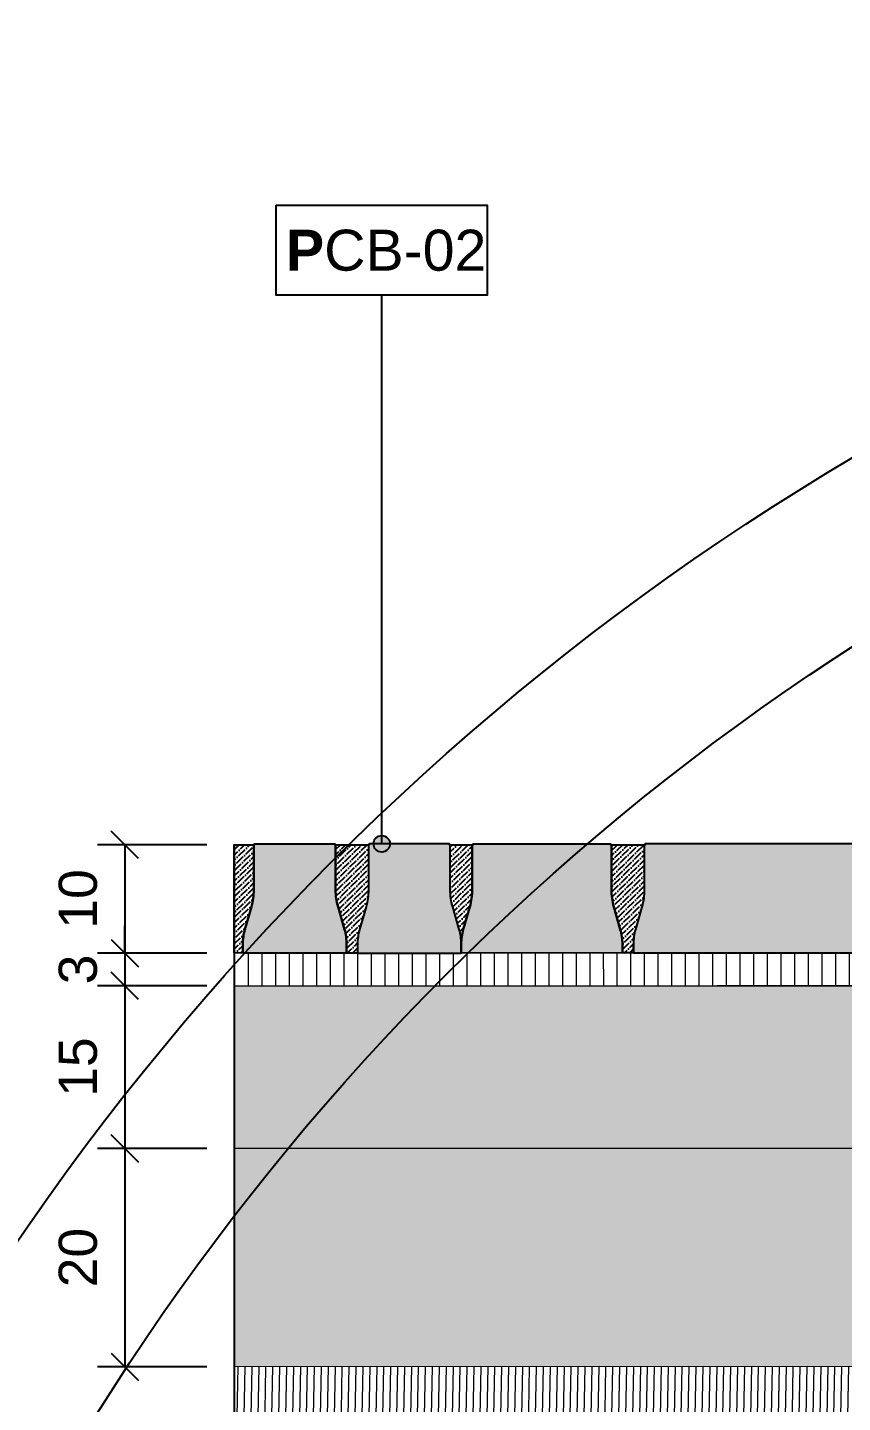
# Model space of a CAD drawing. Header units: metres. Extents: x -325 to 301, y -147 to 149.
# Drawn here: x 62.657 to 63.403, y 30.436 to 31.695 of the extents above; entities that cross this region are included whole.
import ezdxf

# ---------------------------------------------------------------- set-up
doc = ezdxf.new("R2010")
doc.units = ezdxf.units.M
doc.layers.get('Defpoints').update_dxf_attribs({"lineweight": 13})
doc.layers.add('-aux', color=50, linetype='Continuous', plot=False)
doc.layers.add('-AUX-QAD', color=5, linetype='Continuous', plot=False)
doc.layers.add('0-TX-1_25', color=7, linetype='Continuous', true_color=0x3f4f7f)
doc.layers.add('EIT_3 TR sorra', color=7, linetype='Continuous', true_color=0xd8ceb0)
for name, color, linetype, lineweight, true_color in [('03-TR-Paviment_05_Open Joint Precast Pavements', 7, 'Continuous', 5, 0xb3b3b3), ('3-TR sorra granitica', 7, 'Continuous', 0, 0xf2dac9), ('3-TR tot_u', 7, 'Continuous', 5, 0x787878)]:
    doc.layers.add(name, color=color, linetype=linetype, lineweight=lineweight, true_color=true_color)
for name, color, linetype, lineweight in [('1-CM', 7, 'Continuous', 0), ('3-TR Seleccionat', 44, 'Continuous', 0), ('3-TR Tot-u', 37, 'Continuous', 0)]:
    doc.layers.add(name, color=color, linetype=linetype, lineweight=lineweight)
for name, color, linetype in [('1-L- kodolé', 7, 'Continuous'), ('1-SECCIÓ', 1, 'Continuous'), ('A-KEYPLAN_HATCH', 7, 'Continuous'), ('A_TEXT_2', 7, 'Continuous')]:
    doc.layers.add(name, color=color, linetype=linetype)
doc.styles.get("Standard").update_dxf_attribs({"font": 'arial.ttf'})
doc.dimstyles.new('ISO-25', dxfattribs={"dimtxt": 0.1, "dimasz": 0.1, "dimexe": 0.1, "dimexo": 0.1, "dimgap": 0.1, "dimtad": 1, "dimdec": 0, "dimlfac": 100, "dimzin": 9, "dimtxsty": 'Standard', "dimblk": 'OBLIQUE', "dimcen": 0.1, "dimadec": 0, "dimazin": 0, "dimtfac": 1, "dimtdec": 0, "dimtmove": 0, "dimatfit": 3, "dimldrblk": 'OBLIQUE', "dimfxl": 1, "dimarcsym": 0})
pattern_1 = [(44.44704254352422, (34.28865995304893, -39.37625984619075), (0.001874050511207277, 0.006619192748027979), [0.008532812500000068, -0.001706562500000014, 0, -0.001706562500000014])]

# ---------------------------------------------------------------- blocks, each defined once
blk = doc.blocks.new('hatch keyplan 2')
at = {"layer": 'A-KEYPLAN_HATCH'}
blk.add_lwpolyline([(0, 0.005476596624248486), (0.012874798693294, 0.005476596623793739), (0.012874798693294, -2.273736754432321e-13), (0, 0)], close=True, dxfattribs=at)
blk = doc.blocks.new('hatch keyplan')
at = {"layer": 'A-KEYPLAN_HATCH'}
blk.add_blockref('hatch keyplan 2', (1.430579833341536, 0.8521467901477053), dxfattribs=at)
blk = doc.blocks.new('PCB03')
at = {"layer": 'A-KEYPLAN_HATCH'}
blk.add_blockref('hatch keyplan', (-1.42957983326266, -0.8521467901535917), dxfattribs=at)
at = {"layer": 'A_TEXT_2', "insert": (0.0002022692309803231, 0.0039881901570753), "char_height": 0.0025, "attachment_point": 1}
blk.add_mtext_dynamic_manual_height_columns('\\pi0.00139;{\\fArial|b1|i0|c0|p34;P}CB-02', width=0.01456192034901793, gutter_width=0.015, heights=[0], dxfattribs=at)
blk = doc.blocks.new('_Oblique')
at = {"color": 0, "lineweight": -2}
blk.add_line((-0.499999999995058, -0.4999999998130015), (0.500000000028669, 0.500000000163238), dxfattribs=at)
blk = doc.blocks.new('*D1390')
at = {"layer": '0-TX-1_25', "color": 0, "lineweight": -2, "transparency": 16777216}
for p, q in [((62.8214293809982, 30.94698427736596), (62.7214876656674, 30.94698427736596)), ((62.7464876656674, 30.94698427736596), (62.7464876656674, 30.84782835075288)), ((62.82143271580102, 30.84782835075288), (62.7214876656674, 30.84782835075288))]:
    blk.add_line(p, q, dxfattribs=at)
at = {"layer": 'Defpoints', "color": 0, "transparency": 16777216}
for p in [(62.8464293809982, 30.94698427736596), (62.7464876656674, 30.84782835075288), (62.84643271580102, 30.84782835075288)]:
    blk.add_point(p, dxfattribs=at)
at = {"layer": '0-TX-1_25', "color": 0, "lineweight": -2, "transparency": 16777216, "xscale": 0.025, "yscale": 0.025, "zscale": 0.025}
for p, rotation in [((62.7464876656674, 30.94698427736596), 90), ((62.7464876656674, 30.84782835075288), 270)]:
    blk.add_blockref('_Oblique', p, dxfattribs=dict(at, rotation=rotation))
at = {"layer": '0-TX-1_25', "color": 0, "transparency": 16777216, "insert": (62.70361761109714, 30.8974063140594), "char_height": 0.035, "attachment_point": 5, "rotation": 90}
blk.add_mtext('10', dxfattribs=at)
blk = doc.blocks.new('*D1391')
at = {"layer": '0-TX-1_25', "color": 0, "lineweight": -2, "transparency": 16777216}
for p, q in [((62.74648766566667, 30.84782835075288), (62.74648766566667, 30.87282835075288)), ((62.82143271580102, 30.84782835075288), (62.72148766566667, 30.84782835075288)), ((62.74648766566667, 30.84782835075288), (62.74648766566667, 30.81785534357419)), ((62.8214293809982, 30.81785534357419), (62.72148766566667, 30.81785534357419)), ((62.74648766566667, 30.81785534357419), (62.74648766566667, 30.7928553435742))]:
    blk.add_line(p, q, dxfattribs=at)
at = {"layer": 'Defpoints', "color": 0, "transparency": 16777216}
for p in [(62.84643271580102, 30.84782835075288), (62.74648766566667, 30.81785534357419), (62.8464293809982, 30.81785534357419)]:
    blk.add_point(p, dxfattribs=at)
at = {"layer": '0-TX-1_25', "color": 0, "lineweight": -2, "transparency": 16777216, "xscale": 0.025, "yscale": 0.025, "zscale": 0.025}
for p, rotation in [((62.74648766566667, 30.84782835075288), 270), ((62.74648766566667, 30.81785534357419), 90)]:
    blk.add_blockref('_Oblique', p, dxfattribs=dict(at, rotation=rotation))
at = {"layer": '0-TX-1_25', "color": 0, "transparency": 16777216, "insert": (62.7036056738522, 30.83284184716351), "char_height": 0.035, "attachment_point": 5, "rotation": 90}
blk.add_mtext('3', dxfattribs=at)
blk = doc.blocks.new('*D1392')
at = {"layer": '0-TX-1_25', "color": 0, "lineweight": -2, "transparency": 16777216}
for p, q in [((62.8214293809982, 30.81785534357419), (62.72148766566746, 30.81785534357419)), ((62.74648766566746, 30.81785534357419), (62.74648766566746, 30.66906535385114)), ((62.82142938099821, 30.66906535385114), (62.72148766566746, 30.66906535385114))]:
    blk.add_line(p, q, dxfattribs=at)
at = {"layer": 'Defpoints', "color": 0, "transparency": 16777216}
for p in [(62.8464293809982, 30.81785534357419), (62.74648766566746, 30.66906535385114), (62.84642938099821, 30.66906535385114)]:
    blk.add_point(p, dxfattribs=at)
at = {"layer": '0-TX-1_25', "color": 0, "lineweight": -2, "transparency": 16777216, "xscale": 0.025, "yscale": 0.025, "zscale": 0.025}
for p, rotation in [((62.74648766566746, 30.81785534357419), 90), ((62.74648766566746, 30.66906535385114), 270)]:
    blk.add_blockref('_Oblique', p, dxfattribs=dict(at, rotation=rotation))
at = {"layer": '0-TX-1_25', "color": 0, "transparency": 16777216, "insert": (62.70361761109719, 30.74346034871264), "char_height": 0.035, "attachment_point": 5, "rotation": 90}
blk.add_mtext('15', dxfattribs=at)
blk = doc.blocks.new('*D1393')
at = {"layer": '0-TX-1_25', "color": 0, "lineweight": -2, "transparency": 16777216}
for p, q in [((62.8214293809982, 30.66906535385114), (62.72148766566806, 30.66906535385114)), ((62.74648766566806, 30.66906535385114), (62.74648766566806, 30.46906541213757)), ((62.82155803042048, 30.46906541213757), (62.72148766566806, 30.46906541213757))]:
    blk.add_line(p, q, dxfattribs=at)
at = {"layer": 'Defpoints', "color": 0, "transparency": 16777216}
for p in [(62.8464293809982, 30.66906535385114), (62.74648766566806, 30.46906541213757), (62.84655803042048, 30.46906541213757)]:
    blk.add_point(p, dxfattribs=at)
at = {"layer": '0-TX-1_25', "color": 0, "lineweight": -2, "transparency": 16777216, "xscale": 0.025, "yscale": 0.025, "zscale": 0.025}
for p, rotation in [((62.74648766566806, 30.66906535385114), 90), ((62.74648766566806, 30.46906541213757), 270)]:
    blk.add_blockref('_Oblique', p, dxfattribs=dict(at, rotation=rotation))
at = {"layer": '0-TX-1_25', "color": 0, "transparency": 16777216, "insert": (62.70361761109779, 30.56906538299433), "char_height": 0.035, "attachment_point": 5, "rotation": 90}
blk.add_mtext('20', dxfattribs=at)
blk = doc.blocks.new('POINT')
at = {"layer": '0-TX-1_25'}
h = blk.add_hatch(dxfattribs=at)
h.set_pattern_fill('ANGLE', color=256)
h.set_pattern_definition([(0, (-83.74681484067048, -12.72584030761209), (0, 6.985), [5.08, -1.905]), (90, (-83.74681484067048, -12.72584030761209), (-6.985, 4.277078946022131e-16), [5.08, -1.905])])
edge = h.paths.add_edge_path()
edge.add_arc((0, 0), 0.0075, 0, 360)
h = blk.add_hatch(color=256, dxfattribs=at)
h.dxf.hatch_style = 1
edge = h.paths.add_edge_path()
edge.add_arc((0, 0), 0.0075, 0, 360)
blk.add_circle((0, 0), 0.0075, dxfattribs=at)
blk = doc.blocks.new('*D1716')
at = {"layer": '0-TX-1_25', "color": 0, "lineweight": -2, "transparency": 16777216}
for p, q in [((22.79435890317222, 30.84073367747433), (22.66935890317222, 30.84073367747433)), ((22.69435890317223, 30.84073367747433), (22.69435890317223, 30.72659722064531)), ((22.70589523368086, 30.72659722064531), (22.66935890317223, 30.72659722064531))]:
    blk.add_line(p, q, dxfattribs=at)
at = {"layer": 'Defpoints', "color": 0, "transparency": 16777216}
for p in [(141.1863585769123, 30.84073367747435), (22.69435890317223, 30.72659722064531), (22.73089523368086, 30.72659722064531)]:
    blk.add_point(p, dxfattribs=at)
at = {"layer": '0-TX-1_25', "color": 0, "lineweight": -2, "transparency": 16777216, "xscale": 0.025, "yscale": 0.025, "zscale": 0.025}
for p, rotation in [((22.69435890317223, 30.84073367747433), 90), ((22.69435890317223, 30.72659722064531), 270)]:
    blk.add_blockref('_Oblique', p, dxfattribs=dict(at, rotation=rotation))
at = {"layer": '0-TX-1_25', "color": 0, "transparency": 16777216, "insert": (22.65178727970703, 30.7836654490598), "char_height": 0.035, "attachment_point": 5, "rotation": 90}
blk.add_mtext('11', dxfattribs=at)

msp = doc.modelspace()

# ---------------------------------------------------------------- hatches: boundary and pattern name
at = {"layer": '03-TR-Paviment_05_Open Joint Precast Pavements'}
h = msp.add_hatch(color=256, dxfattribs=at)
h.dxf.hatch_style = 1
edge = h.paths.add_edge_path()
edge.add_line((62.85441876854588, 30.84783037136211), (62.85441669440604, 30.85602615271429))
edge.add_arc((62.90283424903808, 30.85603840454351), 0.04841755618217186, 164.0154792946056, 180.0144984209942, ccw=False)
edge.add_line((62.85628870303479, 30.86937151722996), (62.8622300961902, 30.89011275580737))
edge.add_arc((62.80729493779143, 30.90584910137948), 0.05714459029745408, 344.015476408455, 360.0144955347375)
edge.add_line((62.86443952626007, 30.90586355866398), (62.86442912085593, 30.94698883161092))
edge.add_line((62.86442912085593, 30.94698883161092), (62.86522632690045, 30.94698903424914))
edge.add_line((62.86522632690045, 30.94698903424914), (62.86522611240316, 30.94783311096339))
edge.add_line((62.86522611240316, 30.94783311096339), (62.93852390543115, 30.94785165563931))
edge.add_line((62.93852390543115, 30.94785165563931), (62.93852411713485, 30.94700757752739))
edge.add_line((62.93852411713485, 30.94700757752739), (62.93932132271301, 30.94700778295945))
edge.add_line((62.93932132271301, 30.94700778295945), (62.9393317276522, 30.90588250721842))
edge.add_arc((62.99647631446343, 30.9058969673014), 0.05714458864074345, 180.0144983410416, 196.0135174673236)
edge.add_line((62.94154912788871, 30.89013282489195), (62.94750101560091, 30.86939459226033))
edge.add_arc((62.90096222210565, 30.85603793094227), 0.04841755571648709, 0.014491300308407062, 16.013510426696598, ccw=False)
edge.add_line((62.94937977627353, 30.85605017675407), (62.9493818499469, 30.8478543986614))
edge.add_line((62.9493818499469, 30.8478543986614), (62.85441876854588, 30.84783037136211))
h = msp.add_hatch(color=256, dxfattribs=at)
h.dxf.hatch_style = 1
edge = h.paths.add_edge_path()
edge.add_line((63.0543449322013, 30.84788095613357), (63.05434285852746, 30.85607673608887))
edge.add_arc((63.00592530034857, 30.85606448577132), 0.04841755972864095, 0.01449663106756767, 16.01351575745613)
edge.add_line((63.0524640964576, 30.86942115252613), (63.0465122096777, 30.89015938143267))
edge.add_arc((63.10143939979913, 30.90592352265207), 0.05714459172153227, 180.0144962131547, 196.0135153394365, ccw=False)
edge.add_line((63.04429480990657, 30.90590906469059), (63.044284403571, 30.94703433810294))
edge.add_line((63.044284403571, 30.94703433810294), (63.04348719892323, 30.9470341363964))
edge.add_line((63.04348719892323, 30.9470341363964), (63.04348698489183, 30.94787821217943))
edge.add_line((63.04348698489183, 30.94787821217943), (62.97018919326081, 30.94785966750386))
edge.add_line((62.97018919326081, 30.94785966750386), (62.9701894068269, 30.94701559032374))
edge.add_line((62.9701894068269, 30.94701559032374), (62.96939220171276, 30.94701539141104))
edge.add_line((62.96939220171276, 30.94701539141104), (62.96940260665194, 30.90589011567002))
edge.add_arc((62.9122580233867, 30.90587565742851), 0.05714458509429279, -15.984522630677873, 0.014496495605271775, ccw=False)
edge.add_line((62.96719317704739, 30.8901393142105), (62.96125178482448, 30.86939807097673))
edge.add_arc((63.00779732893854, 30.85606495686576), 0.04841755475827049, 164.0154770584062, 180.0144961847951)
edge.add_line((62.95937977572993, 30.85605270692659), (62.95938185033462, 30.84785692883418))
edge.add_line((62.95938185033462, 30.84785692883418), (63.0543449322013, 30.84788095613357))
h = msp.add_hatch(color=256, dxfattribs=at)
h.dxf.hatch_style = 1
edge = h.paths.add_edge_path()
edge.add_line((63.05434493220096, 30.84788095753055), (63.05434285852746, 30.85607673608887))
edge.add_arc((63.10276041031258, 30.85608898413813), 0.04841755333429823, 164.0154748223793, 180.0144939487682, ccw=False)
edge.add_line((63.05621486808778, 30.86942209967346), (63.06215625984586, 30.89016333964749))
edge.add_arc((63.00722109743613, 30.9058996807139), 0.0571445929125616, 344.0154818588612, 360.0145009851438)
edge.add_line((63.06436568851851, 30.90591414343508), (63.06435528218316, 30.94703941591614))
edge.add_line((63.06435528218316, 30.94703941591614), (63.06515248962478, 30.94703961808904))
edge.add_line((63.06515248962478, 30.94703961808904), (63.06515227559301, 30.94788369526904))
edge.add_line((63.06515227559301, 30.94788369526904), (63.19097814327846, 30.9479155332488))
edge.add_line((63.19097814327846, 30.9479155332488), (63.19097835544804, 30.94707145420567))
edge.add_line((63.19097835544804, 30.94707145420567), (63.19177556149162, 30.94707166056918))
edge.add_line((63.19177556149162, 30.94707166056918), (63.19178596689638, 30.90594638529392))
edge.add_arc((63.24893055393989, 30.9059608470338), 0.05714458887344626, 180.0145000022739, 196.0135191285553)
edge.add_line((63.19400336759855, 30.8901967029676), (63.19995525391386, 30.86945846986995))
edge.add_arc((63.15341646158485, 30.85610180026818), 0.0484175568806761, 0.014501103321208575, 16.013520229710025, ccw=False)
edge.add_line((63.20183401691482, 30.85611405436427), (63.20183609012264, 30.84791827580582))
edge.add_line((63.20183609012264, 30.84791827580582), (63.05434493220096, 30.84788095753055))
h = msp.add_hatch(color=256, dxfattribs=at)
h.dxf.hatch_style = 1
edge = h.paths.add_edge_path()
edge.add_line((63.43314370103815, 30.8479768029536), (63.43314162829597, 30.85617258151214))
edge.add_arc((63.38472407177398, 30.85616033096226), 0.0484175580717994, 0.01449690649935381, 16.01351603288779)
edge.add_line((63.43126286622625, 30.86951699748373), (63.42531097851476, 30.89025522732138))
edge.add_arc((63.48023817005953, 30.90601937043062), 0.0571445936109841, 180.0144976407728, 196.0135167670559, ccw=False)
edge.add_line((63.42309357827789, 30.9060049110448), (63.42308317287375, 30.94713018399176))
edge.add_line((63.42308317287375, 30.94713018399176), (63.42228596776032, 30.94712998228511))
edge.add_line((63.42228596776032, 30.94712998228511), (63.42228575419458, 30.94797405806825))
edge.add_line((63.42228575419458, 30.94797405806825), (63.22271431127278, 30.94792356397861))
edge.add_line((63.22271431127278, 30.94792356397861), (63.22271452483889, 30.94707948679847))
edge.add_line((63.22271452483889, 30.94707948679847), (63.22191731925886, 30.94707928881699))
edge.add_line((63.22191731925886, 30.94707928881699), (63.22192772512926, 30.90595401354184))
edge.add_arc((63.16478313570366, 30.9059395510539), 0.05714459125573003, -15.984518374578215, 0.01450075170441778, ccw=False)
edge.add_line((63.21971829645651, 30.89020321021992), (63.21377690423357, 30.86946196698614))
edge.add_arc((63.26032244669074, 30.8561288531076), 0.04841755310143917, 164.0154767828903, 180.0144959092791)
edge.add_line((63.2119048951389, 30.85611660340167), (63.21190696881229, 30.84792082530902))
edge.add_line((63.21190696881229, 30.84792082530902), (63.43314370103815, 30.8479768029536))
at = {"layer": '3-TR Seleccionat'}
h = msp.add_hatch(dxfattribs=at)
h.set_pattern_fill('ANSI31', color=256, scale=0.002, angle=223.8682194563586, style=0)
h.set_pattern_definition([(268.8682194563586, (428200.4078136699, -659391.2168748389), (-0.006348761178338337, 0.0001254252782496586), [])])
h.paths.add_polyline_path([(65.84642938099817, 30.76773572571427), (64.77218117227477, 30.76773572571427), (64.68579604152843, 30.46984363000772), (62.84642938099817, 30.46906535385112), (62.84642938099818, 30.24906585383886), (65.84642938099817, 30.24906585383885)])
at = {"layer": '3-TR sorra granitica'}
h = msp.add_hatch(dxfattribs=at)
h.set_pattern_fill('LINE', color=256, scale=0.09999999999999998, angle=54.36802460532453, style=0)
h.set_pattern_definition([(90.01449684407234, (88.20702922948831, 239.0099002538271), (-0.0124999995998879, -3.162720719002675e-06), [])])
h.paths.add_polyline_path([(64.13792575869432, 30.84789401050746), (64.13734828594785, 30.81866356664871), (64.13983273867848, 30.81866440034018), (64.13981257729557, 30.84789391601618)])
h.paths.add_polyline_path([(64.02364117503231, 30.81864548562303), (64.13734831010082, 30.81862468964445), (64.13750404476646, 30.84789403162674), (62.84447304661518, 30.84795878620514), (62.84388571935735, 30.81822952791261)])
at = {"layer": '3-TR Tot-u'}
h = msp.add_hatch(dxfattribs=at)
h.set_pattern_fill('EARTH', color=256, scale=0.005, angle=-84.07414778341365)
h.set_pattern_definition([(275.9258522165863, (0.320179749377985, -48.91780277838512), (0.03485825126725671, -0.02830242601949161), [0.03175, -0.03175]), (275.9258522165863, (0.3320223763692525, -48.91657356115117), (0.03485825126725671, -0.02830242601949161), [0.03175, -0.03175]), (275.9258522165863, (0.3438650033605128, -48.91534434391721), (0.03485825126725671, -0.02830242601949161), [0.03175, -0.03175]), (5.925852216586344, (0.3482222847689229, -48.91888214716965), (0.02830242601949161, 0.03485825126725671), [0.03174999999999996, -0.03174999999999996]), (5.925852216586344, (0.3494515020028786, -48.93072477416091), (0.02830242601949161, 0.03485825126725671), [0.03174999999999996, -0.03174999999999996]), (5.925852216586344, (0.3506807192368342, -48.94256740115217), (0.02830242601949161, 0.03485825126725671), [0.03174999999999996, -0.03174999999999996])])
h.paths.add_polyline_path([(64.68579604152843, 30.46984363000772), (64.77218117227477, 30.76773572571427), (64.53532837224851, 30.76773572571427), (64.53532837224851, 30.66906535385113), (62.84642938099817, 30.66906535385112), (62.84642938099817, 30.46906535385112)])
at = {"layer": '3-TR tot_u'}
h = msp.add_hatch(dxfattribs=at)
h.set_pattern_fill('AR-CONC', color=256, scale=0.0002499999999999997, angle=92.9928143935928)
h.set_pattern_definition([(142.9928143935928, (0.320179749377985, -48.91780277838512), (0.00160133854976033, 0.04569209416202706), [0.004762499999999995, -0.05238749999999995]), (87.99281439359284, (0.320179749377985, -48.91780277838512), (-0.04723904418761809, -0.01129264178091974), [0.003809999999999996, -0.04191014604249996]), (193.4442590935928, (0.3203131939876229, -48.91399511608978), (-0.04563770368725484, 0.03439945236275431), [0.004047502199999991, -0.04452256114999991]), (139.1770143935928, (0.3074970710288412, -48.91846585446835), (0.00695793884922797, 0.0682260934048176), [0.007143749999999992, -0.07858124999999991]), (189.6283720035927, (0.3080768927056852, -48.91278035205306), (-0.06487092434638955, 0.05604051034146583), [0.006071255784999993, -0.06678390203999993]), (84.17696556359282, (0.3074970710288412, -48.91846585446835), (-0.06487092434352237, 0.05604051034498883), [0.005714991767499994, -0.06286493297999993]), (113.9928143935928, (0.3103362025745113, -48.91195874627297), (0.02355245547627941, 0.03918673552424966), [0.004762499999999994, -0.05238749999999994]), (58.99281439359278, (0.3103362025745113, -48.91195874627297), (-0.04679086962607495, 0.01302528763197387), [0.003809999999999996, -0.04190999999999995]), (164.4442593935928, (0.3122989072103621, -48.90869318498005), (-0.02323841438272714, 0.05221202305941412), [0.004047502199999996, -0.04452248439999995]), (130.4928143935928, (0.320179749377985, -48.91780277838512), (-0.02115024290892982, -0.0003325720948346777), [0, -0.04140199999999996, 0, -0.04254499999999996, 0, -0.04206874999999995]), (100.4928143935928, (0.320179749377985, -48.91780277838512), (-0.02588315998721204, 0.01537450676871891), [0, -0.02425699999999997, 0, -0.04044949999999996, 0, -0.01603374999999999]), (60.4928143935928, (0.3209190792107819, -48.93194396474442), (-0.0003395878614522781, 0.03392619092123889), [0, -0.01587499999999998, 0, -0.04952999999999995, 0, -0.06572249999999992]), (50.49281439359279, (0.3212506172523959, -48.93828530391899), (-0.008281435526141462, 0.03664990282591291), [0, -0.02063749999999996, 0, -0.03289299999999992, 0, -0.04667249999999991])])
h.paths.add_polyline_path([(64.08180035507822, 30.66906535385112), (64.13844155410675, 30.66906535385112), (64.13695843861622, 30.81866252876159), (62.86231863055994, 30.81783259332013), (62.84642938099817, 30.81782798534354), (62.84642938099817, 30.66906535385112), (64.07047160966405, 30.66906535385112)])
h.paths.add_polyline_path([(64.53532837224851, 30.66952673019589), (64.53532837224851, 30.81820822388372), (64.13732743998348, 30.81760838820921), (64.13922463796114, 30.81760805459466), (64.13995822309107, 30.66906535385112)])
at = {"layer": 'EIT_3 TR sorra'}
h = msp.add_hatch(dxfattribs=at)
h.set_pattern_fill('ANSI36', color=256, scale=0.00107500000000001, angle=-0.5529574564757708, style=0, double=1)
h.set_pattern_definition(pattern_1)
edge = h.paths.add_edge_path()
edge.add_line((62.85441876943143, 30.84782687145199), (62.84642938099817, 30.84793283472928))
edge.add_line((62.84642938099817, 30.84793283472928), (62.84642938099817, 30.86100849005982))
edge.add_line((62.84642938099817, 30.86100849005982), (62.84642938099817, 30.94698427736594))
edge.add_line((62.84642938099817, 30.94698427736594), (62.86442911992458, 30.9469888316107))
edge.add_line((62.86442911992458, 30.9469888316107), (62.86443952621455, 30.9058600578223))
edge.add_arc((62.80729494271621, 30.9058456012376), 0.05714458532697426, -15.98452429196351, 0.014494834347374308, ccw=False)
edge.add_line((62.86223009614432, 30.89010925636268), (62.85628870392128, 30.86936801359455))
edge.add_arc((62.90283424140852, 30.85603490041316), 0.04841754813168402, 164.0154759564051, 180.0144950826174)
edge.add_line((62.85441669482626, 30.85602265140706), (62.85441876943143, 30.84782687145199))
edge.add_line((62.85441876943143, 30.84782687145199), (62.84642938099817, 30.84793283472928))
h = msp.add_hatch(dxfattribs=at)
h.set_pattern_fill('ANSI36', color=256, scale=0.00107500000000001, angle=-0.5529574564757708, style=0, double=1)
h.set_pattern_definition(pattern_1)
edge = h.paths.add_edge_path()
edge.add_line((62.95938185215137, 30.84785342938993), (62.94938185455784, 30.84785089828657))
edge.add_line((62.94938185455784, 30.84785089828657), (62.94937977948726, 30.8560466773102))
edge.add_arc((62.90096222508618, 30.85603442984145), 0.04841755595011386, 0.01449326103267654, 16.01351238714425)
edge.add_line((62.94750101834897, 30.86939109281634), (62.9415491320339, 30.89012932498267))
edge.add_arc((62.99647632049863, 30.90589346596879), 0.05714459006476914, 180.0144964466263, 196.0135155728451, ccw=False)
edge.add_line((62.9393317322629, 30.90587900777487), (62.93932132550685, 30.9470077834258))
edge.add_line((62.93932132550685, 30.9470077834258), (62.96939220310986, 30.94701539094572))
edge.add_line((62.96939220310986, 30.94701539094572), (62.96940260893462, 30.90588661529458))
edge.add_arc((62.91225801738586, 30.90587215588688), 0.05714459337810191, -15.98452146353219, 0.014497662778126141, ccw=False)
edge.add_line((62.96719317933064, 30.89013581150675), (62.96125178710712, 30.8693945706013))
edge.add_arc((63.00779732625125, 30.85606145718753), 0.04841754978850749, 164.0154762319839, 180.0144953581965)
edge.add_line((62.95937977801222, 30.85604920794813), (62.95938185215137, 30.84785342938993))
edge.add_line((62.95938185215137, 30.84785342938993), (62.94938185455784, 30.84785089828657))
h = msp.add_hatch(dxfattribs=at)
h.set_pattern_fill('ANSI36', color=256, scale=0.00107500000000001, angle=-0.5529574564757708, style=0, double=1)
h.set_pattern_definition(pattern_1)
edge = h.paths.add_edge_path()
edge.add_line((63.05434493448264, 30.8478774608804), (63.05434285987795, 30.85607323897285))
edge.add_arc((63.00592530902291, 30.85606099269609), 0.04841755240376368, 0.01449185153293792, 16.01351097764491)
edge.add_line((63.05246409920555, 30.8694176535478), (63.04651221242457, 30.8901558866453))
edge.add_arc((63.10143940088936, 30.90592002763138), 0.05714459006481104, 180.0144964465657, 196.0135155727849, ccw=False)
edge.add_line((63.04429481265359, 30.90590556943752), (63.0442844068304, 30.94703433903508))
edge.add_line((63.0442844068304, 30.94703433903508), (63.06435528590858, 30.94703941545141))
edge.add_line((63.06435528590858, 30.94703941545141), (63.06436568986877, 30.90591064725037))
edge.add_arc((63.00722109855325, 30.90589618618589), 0.0571445931452784, -15.984519802317493, 0.01449932399299314, ccw=False)
edge.add_line((63.06215626073046, 30.89015984346265), (63.05621486804176, 30.86941860069443))
edge.add_arc((63.10276040244771, 30.85608548963474), 0.04841754458525353, 164.0154773659679, 180.0144964921807)
edge.add_line((63.05434285941217, 30.85607323943839), (63.05434493401708, 30.84787746041462))
h = msp.add_hatch(dxfattribs=at)
h.set_pattern_fill('ANSI36', color=256, scale=0.00107500000000001, angle=-0.5529574564757708, style=0, double=1)
h.set_pattern_definition(pattern_1)
edge = h.paths.add_edge_path()
edge.add_line((63.21183609092752, 30.84791731677856), (63.20183609240232, 30.84791478707193))
edge.add_line((63.20183609240232, 30.84791478707193), (63.20183401826343, 30.85611056469881))
edge.add_arc((63.15341646671106, 30.85609831345149), 0.04841755310235486, 0.01449773331161451, 16.01351685942448)
edge.add_line((63.19995525619403, 30.86945497927343), (63.19400336894704, 30.89019321376779))
edge.add_arc((63.24893055456496, 30.90595735097392), 0.05714458628566613, 180.0144935911047, 196.0135127173224, ccw=False)
edge.add_line((63.19178597010762, 30.90594289562894), (63.19177556335416, 30.94707166103531))
edge.add_line((63.19177556335416, 30.94707166103531), (63.22184644049149, 30.94707926855511))
edge.add_line((63.22184644049149, 30.94707926855511), (63.22185684677919, 30.90595050361431))
edge.add_arc((63.16471225831054, 30.90593604632978), 0.05714459029745443, -15.984523591544985, 0.014495534766012952, ccw=False)
edge.add_line((63.21964741670932, 30.89019970075766), (63.21370602541762, 30.86945845798981))
edge.add_arc((63.26025156432927, 30.8561253429191), 0.04841755002128911, 164.0154742712717, 180.0144933974837)
edge.add_line((63.21183401585704, 30.85611309533654), (63.21183609092752, 30.84791731677856))
edge.add_line((63.21183609092752, 30.84791731677856), (63.20183609240232, 30.84791478707193))

# ---------------------------------------------------------------- linework, layer by layer
at = {"layer": '-aux'}
for points in [[(62.85441876943143, 30.84782687145199), (62.84642938099817, 30.84793283472928), (62.84642938099817, 30.86100849005982), (62.84642938099817, 30.94698427736594), (62.86442911992458, 30.9469888316107), (62.86443952621455, 30.9058600578223, -0.0699225111484148), (62.86223009614432, 30.89010925636268), (62.85628870392128, 30.86936801359455, 0.06992251114798485), (62.85441669482626, 30.85602265140706), (62.85441876943143, 30.84782687145199), (62.84642938099817, 30.84793283472928)], [(62.95938185215137, 30.84785342938993), (62.94938185455784, 30.84785089828657), (62.94937977948726, 30.8560466773102, 0.06992251114754273), (62.94750101834897, 30.86939109281634), (62.9415491320339, 30.89012932498267, -0.06992251114800961), (62.9393317322629, 30.90587900777487), (62.93932132550685, 30.9470077834258), (62.96939220310986, 30.94701539094572), (62.96940260893462, 30.90588661529458, -0.0699225111484148), (62.96719317933064, 30.89013581150675), (62.96125178710712, 30.8693945706013, 0.06992251114798485), (62.95937977801222, 30.85604920794813), (62.95938185215137, 30.84785342938993), (62.94938185455784, 30.84785089828657)], [(63.05434493401708, 30.84787746041462), (63.05434493448264, 30.8478774608804), (63.05434285987795, 30.85607323897285, 0.06992251114754273), (63.05246409920555, 30.8694176535478), (63.04651221242457, 30.8901558866453, -0.06992251114800961), (63.04429481265359, 30.90590556943752), (63.0442844068304, 30.94703433903508), (63.06435528590858, 30.94703941545141), (63.06436568986877, 30.90591064725037, -0.0699225111484148), (63.06215626073046, 30.89015984346265), (63.05621486804176, 30.86941860069443, 0.06992251114798485), (63.05434285941217, 30.85607323943839), (63.05434493401708, 30.84787746041462), (63.05434493448264, 30.8478774608804)], [(63.21183609092752, 30.84791731677856), (63.20183609240232, 30.84791478707193), (63.20183401826343, 30.85611056469881, 0.06992251114754273), (63.19995525619403, 30.86945497927343), (63.19400336894704, 30.89019321376779, -0.06992251114800961), (63.19178597010762, 30.90594289562894), (63.19177556335416, 30.94707166103531), (63.22184644049149, 30.94707926855511), (63.22185684677919, 30.90595050361431, -0.0699225111484148), (63.21964741670932, 30.89019970075766), (63.21370602541762, 30.86945845798981, 0.06992251114798485), (63.21183401585704, 30.85611309533654), (63.21183609092752, 30.84791731677856), (63.20183609240232, 30.84791478707193)]]:
    msp.add_lwpolyline(points, format="xyb", dxfattribs=at)
at = {"layer": '-AUX-QAD'}
for centre, radius in [((64.63065285732773, 31.2442517638392), 2.396175422524493), ((64.63065285732773, 31.2442517638392), 2.249055570647946), ((64.63065285732773, 29.23765525903809), 2.396175422524493), ((64.63065285732773, 29.23765525903809), 2.249055570647946)]:
    msp.add_circle(centre, radius, dxfattribs=at)
at = {"layer": '0-TX-1_25'}
msp.add_lwpolyline([(62.98161448033704, 30.9478625581536), (62.98159488837508, 31.45024746942062)], dxfattribs=at)
at = {"layer": '1-CM'}
for p, q in [((62.84642938099817, 30.81785534357418), (64.06574045950623, 30.81785534357418)), ((64.53532837224851, 30.66906535385113), (62.84642938099817, 30.66906535385112)), ((64.68579604152843, 30.46984363000772), (62.84642938099817, 30.46906535385112))]:
    msp.add_line(p, q, dxfattribs=at)
for points in [[(64.13983076031931, 30.81862623190694), (64.13981257729557, 30.84789391601618), (62.84642938099817, 30.84793283472928), (62.84642938099817, 30.86100849005982), (62.84642938099817, 30.86100849005982)], [(62.8623186441196, 30.81783255677169), (64.13983076031931, 30.81862623190694)]]:
    msp.add_lwpolyline(points, dxfattribs=at)
at = {"layer": '1-L- kodolé'}
for points in [[(62.85441876854588, 30.84783037136211), (62.85441669440604, 30.85602615271429, -0.06992251114875708), (62.85628870303479, 30.86937151722996), (62.8622300961902, 30.89011275580737, 0.0699225111482901), (62.86443952626007, 30.90586355866398), (62.86442912085593, 30.94698883161092), (62.86522632690045, 30.94698903424914), (62.86522611240316, 30.94783311096339), (62.93852390543115, 30.94785165563931), (62.93852411713485, 30.94700757752739), (62.93932132271301, 30.94700778295945), (62.9393317276522, 30.90588250721842, 0.0699225111482901), (62.94154912788871, 30.89013282489195), (62.94750101560091, 30.86939459226033, -0.06992251114875708), (62.94937977627353, 30.85605017675407), (62.9493818499469, 30.8478543986614)], [(63.0543449322013, 30.84788095613357), (63.05434285852746, 30.85607673608887, 0.06992251114875708), (63.0524640964576, 30.86942115252613), (63.0465122096777, 30.89015938143267, -0.0699225111482901), (63.04429480990657, 30.90590906469059), (63.044284403571, 30.94703433810294), (63.04348719892323, 30.9470341363964), (63.04348698489183, 30.94787821217943), (62.97018919326081, 30.94785966750386), (62.9701894068269, 30.94701559032374), (62.96939220171276, 30.94701539141104), (62.96940260665194, 30.90589011567002, -0.0699225111482901), (62.96719317704739, 30.8901393142105), (62.96125178482448, 30.86939807097673, 0.06992251114875708), (62.95937977572993, 30.85605270692659), (62.95938185033462, 30.84785692883418)], [(63.05434493220096, 30.84788095753055), (63.05434285852746, 30.85607673608887, -0.06992251114875708), (63.05621486808778, 30.86942209967346), (63.06215625984586, 30.89016333964749, 0.0699225111482901), (63.06436568851851, 30.90591414343508), (63.06435528218316, 30.94703941591614), (63.06515248962478, 30.94703961808904), (63.06515227559301, 30.94788369526904), (63.19097814327846, 30.9479155332488), (63.19097835544804, 30.94707145420567), (63.19177556149162, 30.94707166056918), (63.19178596689638, 30.90594638529392, 0.0699225111482901), (63.19400336759855, 30.8901967029676), (63.19995525391386, 30.86945846986995, -0.06992251114875708), (63.20183401691482, 30.85611405436427), (63.20183609012264, 30.84791827580582)], [(63.43314370103815, 30.8479768029536), (63.43314162829597, 30.85617258151214, 0.06992251114875708), (63.43126286622625, 30.86951699748373), (63.42531097851476, 30.89025522732138, -0.0699225111482901), (63.42309357827789, 30.9060049110448), (63.42308317287375, 30.94713018399176), (63.42228596776032, 30.94712998228511), (63.42228575419458, 30.94797405806825), (63.22271431127278, 30.94792356397861), (63.22271452483889, 30.94707948679847), (63.22191731925886, 30.94707928881699), (63.22192772512926, 30.90595401354184, -0.0699225111482901), (63.21971829645651, 30.89020321021992), (63.21377690423357, 30.86946196698614, 0.06992251114875708), (63.2119048951389, 30.85611660340167), (63.21190696881229, 30.84792082530902)]]:
    msp.add_lwpolyline(points, format="xyb", close=True, dxfattribs=at)
at = {"layer": '1-SECCIÓ'}
msp.add_lwpolyline([(62.84642938099817, 30.94698427736594), (62.84642938099817, 30.24906585383886)], dxfattribs=at)

# ---------------------------------------------------------------- block references
at = {"layer": '0-TX-1_25', "xscale": 15, "yscale": 15, "zscale": 15}
msp.add_blockref('PCB03', (62.87003389699224, 31.45024746951062), dxfattribs=at)
at = {"layer": '0-TX-1_25', "rotation": 358.8682194563586}
msp.add_blockref('POINT', (62.98161448033704, 30.9478625581536), dxfattribs=at)

# ---------------------------------------------------------------- dimensions: what is measured, and where the dimension line sits
at = {"layer": '0-TX-1_25'}
for base, p1, p2, picture, middle in [((62.7464876656674, 30.84782835075288), (62.84642938099817, 30.94698427736594), (62.84643271580099, 30.84782835075287), '*D1390', (62.70361761109714, 30.8974063140594)), ((22.69435890317223, 30.72659722064531), (141.1863585769122, 30.84073367747433), (22.73089523368085, 30.72659722064529), '*D1716', (22.65178727970703, 30.7836654490598)), ((62.74648766566746, 30.66906535385114), (62.84642938099817, 30.81785534357418), (62.84642938099818, 30.66906535385112), '*D1392', (62.70361761109719, 30.74346034871264)), ((62.74648766566806, 30.46906541213757), (62.84642938099817, 30.66906535385113), (62.84655803042045, 30.46906541213756), '*D1393', (62.70361761109779, 30.56906538299433))]:
    dim = msp.add_linear_dim(base=base, p1=p1, p2=p2, angle=90, dimstyle='ISO-25', override={"dimtxt": 0.035, "dimasz": 0.025, "dimexe": 0.025, "dimexo": 0.025, "dimgap": 0.025, "dimblk1": 'Oblique', "dimblk2": 'Oblique', "dimsah": 1, "dimfxl": 0.1, "dimfxlon": 1, "dimarcsym": 1}, dxfattribs=at)
    dim.commit()
    dim.dimension.update_dxf_attribs({"geometry": picture, "text_midpoint": middle})
dim = msp.add_linear_dim(base=(62.74648766566667, 30.81785534357419), p1=(62.84643271580099, 30.84782835075287), p2=(62.84642938099817, 30.81785534357418), angle=90, dimstyle='ISO-25', override={"dimtxt": 0.035, "dimasz": 0.025, "dimexe": 0.025, "dimexo": 0.025, "dimgap": 0.025, "dimblk1": 'Oblique', "dimblk2": 'Oblique', "dimsah": 1, "dimfxl": 0.1, "dimfxlon": 1, "dimarcsym": 1}, dxfattribs=at)
dim.commit()
dim.dimension.update_dxf_attribs({"geometry": '*D1391', "text_midpoint": (62.74648766566666, 30.83284184716351), "dimtype": 160})

doc.saveas('drawing.dxf')
